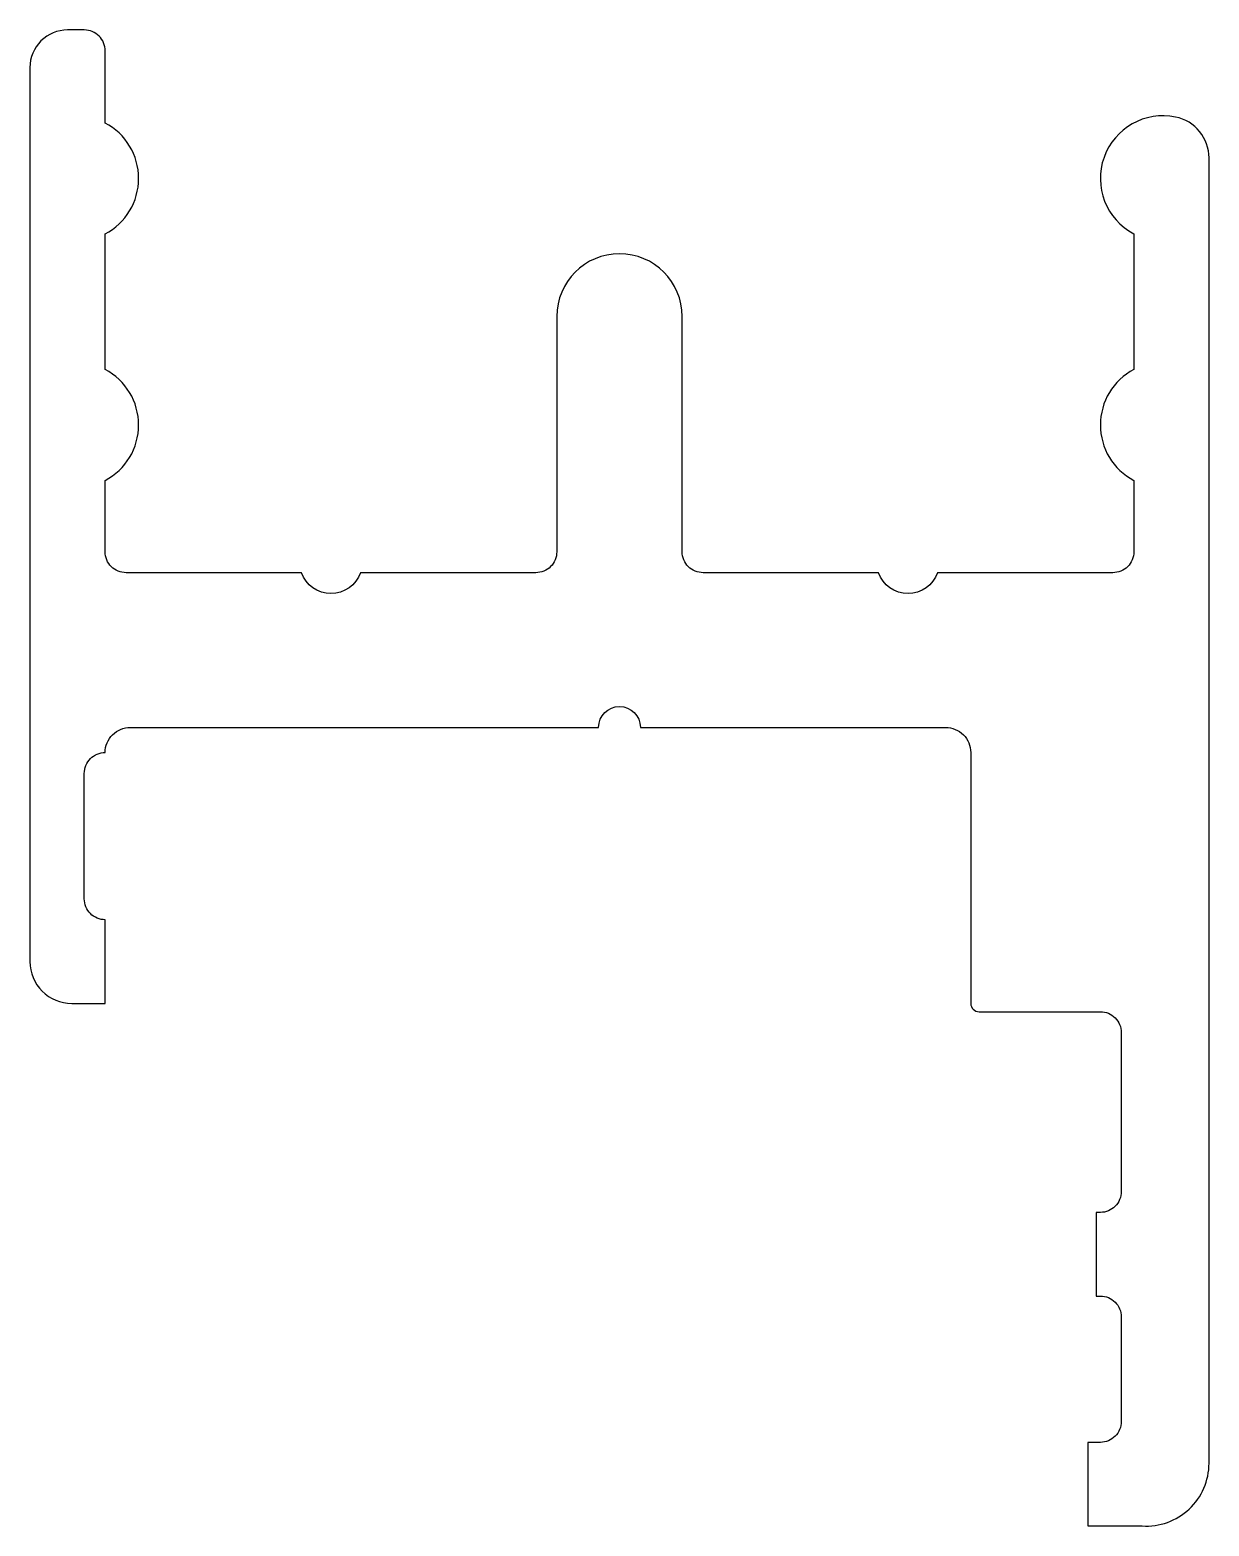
# Model space of a CAD drawing. Extents: x 165.9 to 194.1, y 204 to 239.8.
import ezdxf

# ---------------------------------------------------------------- set-up
doc = ezdxf.new("R2010")
doc.units = 0
doc.layers.get('0').update_dxf_attribs({"linetype": 'CONTINUOUS'})

msp = doc.modelspace()

# ---------------------------------------------------------------- linework, layer by layer
msp.add_lwpolyline([(179.477, 223.08, -1), (180.477, 223.08), (187.777, 223.08, -0.414214), (188.377, 222.48), (188.377, 221.68), (188.377, 216.48, 0.414214), (188.577, 216.28), (191.477, 216.28, -0.414214), (191.977, 215.78), (191.977, 211.98, -0.414214), (191.477, 211.48), (191.377, 211.48), (191.377, 209.48), (191.477, 209.48, -0.414214), (191.977, 208.98), (191.977, 206.48, -0.414214), (191.477, 205.98), (191.177, 205.98), (191.177, 203.98), (192.477, 203.98, 0.432397), (194.077, 205.48), (194.077, 236.7, 0.356394), (193.277, 237.68, 0.867135), (192.277, 234.884), (192.277, 231.641, 0.603023), (192.277, 228.988), (192.277, 227.28, -0.414214), (191.777, 226.78), (187.584, 226.78, -0.707107), (186.17, 226.78), (181.977, 226.78, -0.414214), (181.477, 227.28), (181.477, 232.91, 1), (178.477, 232.91), (178.477, 227.28, -0.414214), (177.977, 226.78), (173.784, 226.78, -0.707107), (172.37, 226.78), (168.177, 226.78, -0.414214), (167.677, 227.28), (167.677, 228.988, 0.603023), (167.677, 231.641), (167.677, 234.884, 0.603023), (167.677, 237.537), (167.677, 239.263, 0.414214), (167.177, 239.763), (166.777, 239.763, 0.414214), (165.877, 238.863), (165.877, 217.48, 0.414214), (166.877, 216.48), (167.677, 216.48), (167.677, 218.48, -0.414214), (167.177, 218.98), (167.177, 220.48), (167.177, 221.98, -0.414214), (167.677, 222.48, -0.414214), (168.277, 223.08)], format="xyb", close=True)

doc.saveas('drawing.dxf')
